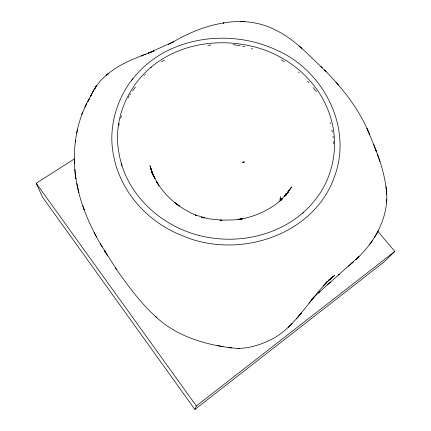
<?xml version="1.0" encoding="UTF-8"?>
<svg xmlns="http://www.w3.org/2000/svg" width="431" height="431" viewBox="0 0 431 431"><rect width="100%" height="100%" fill="white"/><g stroke="black" fill="none" stroke-linecap="round" stroke-linejoin="round"><path stroke-width="0.65" d="M82.747 205.776L84.244 209.859C70.641 174.593 70.102 132.382 89.174 98.979L87.725 101.721L91.625 94.319L90.408 96.668C94.464 87.649 100.423 79.406 108.483 73.561L106.425 75.183M74.493 163.333L74.504 158.867M374.372 237.535C383.019 223.452 388.433 206.6 386.332 189.963C384.059 168.429 375.423 148.194 366.964 128.47L369.793 134.86M386.612 202.204L386.806 199.138M75.511 141.955L75.694 140.307M118.864 125.475L119.182 123.352M150.974 67.274C178.337 44.334 216.594 38.127 250.907 46.036C287.019 53.983 319.005 80.549 330.238 116.284C339.299 144.38 333.809 176.678 315.26 199.785C291.184 230.779 248.913 243.827 210.802 237.777C166.576 231.619 125.588 197.112 118.778 151.868C113.041 120.578 126.924 87.558 150.974 67.274L151.049 67.613L150.995 67.155M76.756 133.136L77.461 129.348M280.673 196.488L280.015 199.488L280.306 198.179M81.68 114.506L82.617 112.028M120.615 118.336L121.574 115.82M280.931 200.27L281.545 198.675L280.818 200.399M74.778 158.673L36.182 183.234L42.486 197.08L194.866 409.45L196.342 405.954L394.818 251.408L377.825 231.399M90.408 96.668L93.311 90.984M284.46 196.913L286.329 193.25L284.832 196.121M285.872 194.128L285.02 195.776L286.329 193.25M128.147 97.81L128.907 96.404M378.192 230.844C372.583 241.694 364.798 251.321 355.855 259.602L358.958 256.564L338.4 275.026M95.041 88.064L93.209 91.173L93.667 90.402M286.141 194.79L287.504 192.668L285.656 195.572L289.977 189.096L285.861 195.27M131.272 80.969C163.721 36.646 228.963 27.433 276.907 50.255C323.072 70.377 352.369 126.52 335 175.137C315.088 235.752 237.648 260.13 181.887 235.455C148.102 222.353 120.632 192.21 113.73 156.27C107.869 129.16 115.944 100.321 132.802 78.641M129.726 95.009L130.566 93.834M285.284 195.846L291.658 186.919L286.324 194.209L279.794 201.083L282.316 198.874C270.178 210.123 254.565 216.928 238.321 219.541L241.452 218.926L237.982 219.481L242.389 218.889L233.947 219.923L220.106 220.182L222.084 220.182L208.367 218.759L195.286 214.994L196.137 215.306C188.509 212.171 181.429 207.764 174.905 202.748L179.377 206.05C170.778 200.07 163.408 192.355 157.687 183.584L158.98 185.605L156.286 181.279L157.891 183.681M132.527 90.925L135.474 87.1M369.238 244.959L372.249 240.821M287.019 193.535L288.188 191.973L285.392 195.706M309.07 303.198L317.992 292.078L327.226 281.68L323.11 286.028L332.727 276.761L325.766 282.801M314.495 296.409C302.341 311.435 291.017 328.201 273.938 338.125C262.307 344.31 249.037 348.954 235.692 348.302C206.788 345.355 177.103 336.886 155.516 316.489M298.247 316.693L301.291 313.035L296.372 318.865M292.245 323.309L288.123 327.409M311.209 299.901L319.996 291.388L318.455 292.881L339.418 274.181M311.306 299.798L313.827 297.212M394.818 251.408L383.967 262.005L194.866 409.45M351.443 263.643L353.522 261.676L348.463 266.256M327.635 284.514L330.55 281.976M302.821 213.162L303.785 212.348M106.737 74.946C120.227 63.055 137.645 57.442 154.034 50.885L148.156 53.261L173.909 41.613L168.273 44.371M144.493 75.393L145.419 74.638M161.496 61.762L164.41 60.238M172.459 42.33C188.385 33.052 205.646 25.671 223.969 22.94L223.177 23.048C241.312 19.718 260.572 21.809 276.88 30.709C296.119 40.369 310.385 56.967 325.938 71.363L324.618 70.021C342.429 88.102 358.581 108.461 368.527 131.994M145.479 54.22L141.255 55.949L142.311 55.518M207.861 45.347L210.721 45.11M244.479 21.615L240.584 21.55M237.804 348.431L239.819 348.496M233.096 44.646L240.18 45.734M228.021 347.429L231.83 347.936M217.693 345.635L223.102 346.594M242.61 46.295L244.835 46.801M251.305 48.584L252.846 49.048M281.152 59.85L284.304 61.628M301.35 48.056L299.039 46.058L301.883 48.525M156.852 317.712C140.678 303.257 127.786 285.64 115.497 267.888M320.933 66.422L322.34 67.753M298.457 72.036L299.211 72.753M307.551 81.093L309.022 82.612M338.421 84.993L335.964 82.084M313.148 87.59L316.386 91.701M36.182 183.234L196.342 405.954M116.51 269.418L100.315 243.795M330.071 122.743L330.652 123.675M107.669 255.917L104.523 250.767L105.827 252.916M156.787 182.022L157.45 183.121L152.213 172.933L154.88 178.698L151.626 171.182L149.983 165.633L152.499 174.108L151.432 170.552L152.095 173.079M102.163 246.963C94.831 234.529 88.296 221.534 83.512 207.893M94.077 232.228L96.49 236.921M154.54 177.917L154.88 178.698M375.175 148.415L376.484 151.863L373.688 144.498M377.34 154.018L379.997 161.754M151.626 171.182L152.116 172.734L150.877 168.817M151.432 170.552L151.96 172.346M121.343 163.511L121.941 165.94M152.068 172.858L151.098 168.64L152.068 172.826M152.881 175.164L152.272 172.54L152.676 174.334M78.884 192.749L76.783 183.536M331.881 130.054L332.355 132.177M333.044 136.309L333.292 137.753M75.398 176.311L74.757 169.351M386.014 186.698L386.72 194.365M333.648 141.503L333.804 143.873M86.523 103.925L84.988 107.071L86.523 103.925M96.021 86.545L94.782 88.587L96.689 85.532L96.021 86.545M334.736 275.29L328.972 280.031L334.736 275.29M243.655 161.894L242.421 162.778L244.49 161.959L243.655 161.894M203.265 217.72L201.374 217.429L204.407 217.903L203.265 217.72M75.834 178.763L75.323 175.654L75.834 178.763"/></g></svg>
